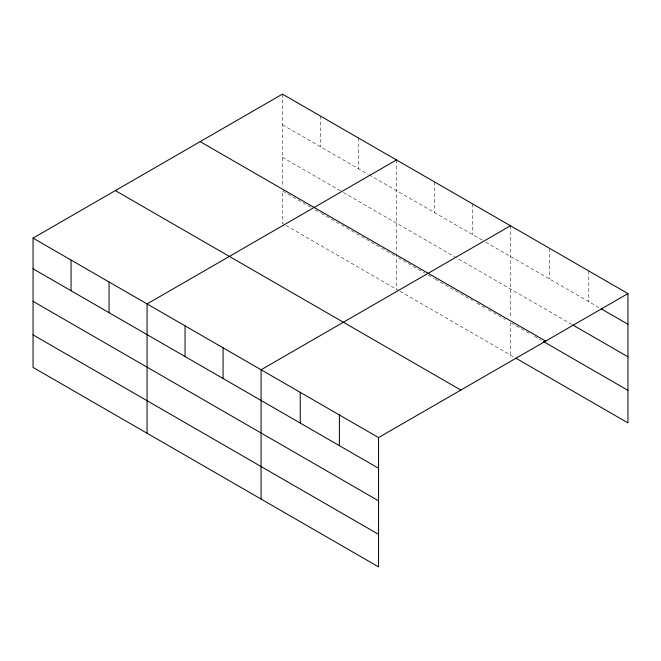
<?xml version="1.0" encoding="UTF-8"?>
<svg xmlns="http://www.w3.org/2000/svg" width="661" height="661" viewBox="0 0 661 661"><rect width="100%" height="100%" fill="white"/><g stroke="black" fill="none" stroke-linecap="round" stroke-linejoin="round"><path stroke-width="0.5" stroke-dasharray="3.31 2.48" d="M282.454 124.805L368.185 174.306M369.069 174.81L482.2 240.125M485.736 242.166L599.469 307.836M282.454 157.351L342.555 192.045M343.439 192.558L571.889 324.452M310.736 207.207L282.454 190.88L282.454 223.418L285.106 224.955M315.157 209.76L320.461 212.817M321.345 213.329L396.468 256.699M398.236 257.724L424.75 273.034M428.287 275.075L434.475 278.645M435.359 279.157L472.475 300.59M476.895 303.135L484.852 307.729M488.388 309.769L505.178 319.47M511.374 323.039L520.273 328.178M521.157 328.691L530.056 333.83M534.509 336.399L540.739 339.994M285.99 225.459L399.12 290.774M400.004 291.286L514.936 357.642M588.794 270.977L588.794 301.672M549.638 248.371L549.638 279.066M510.482 225.765L510.482 318.462M510.482 322.527L510.482 355.073M472.475 203.828L472.475 234.515M434.475 181.882L434.475 212.569M396.468 159.945L396.468 252.642M396.468 253.65L396.468 289.245M358.469 138L358.469 168.687M320.461 116.055L320.461 146.75M282.454 94.118L282.454 186.815"/><path stroke-width="0.99" d="M33.05 238.109L378.546 437.582L378.546 566.882L33.05 367.417L33.05 238.109L282.454 94.118L627.95 293.583L627.95 422.891L515.82 358.155M396.468 159.945L147.064 303.936L147.064 433.236M510.482 225.765L261.078 369.763L261.078 499.063M378.546 437.582L627.95 293.583M601.254 308.861L627.95 324.278M572.773 324.964L627.95 356.816M200.151 141.636L545.647 341.101M543.408 341.539L627.95 390.345M115.353 190.591L460.849 390.064M33.05 268.796L378.546 468.269M33.05 301.342L378.546 500.815M33.05 334.871L378.546 534.344M339.39 414.976L339.39 445.663M300.234 392.37L300.234 423.057M223.071 347.818L223.071 378.505M185.063 325.873L185.063 356.568M109.057 281.991L109.057 312.686M71.058 260.054L71.058 290.741"/></g></svg>
